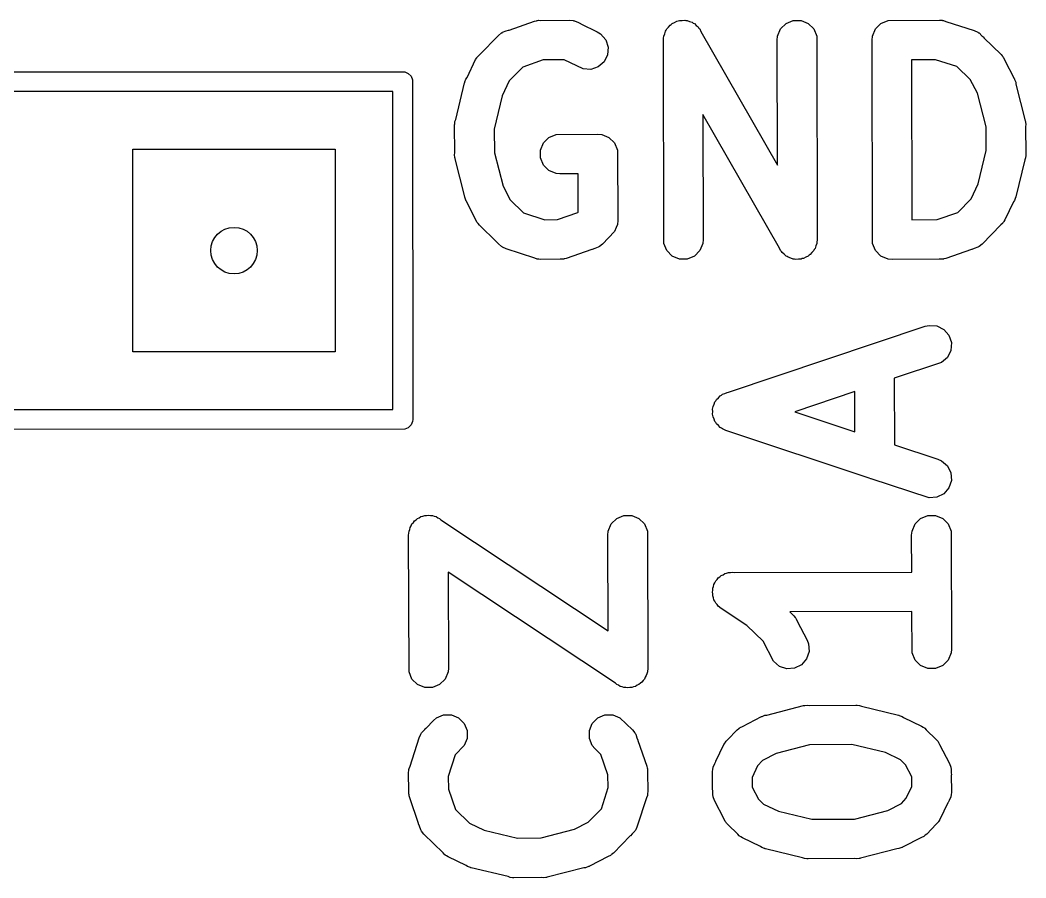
# Model space of a CAD drawing. Extents: x 0.02 to 1.17, y 0.01 to 1.58.
# Drawn here: x 0.8266 to 1.1246, y 0.6442 to 0.8983 of the extents above; entities that cross this region are included whole.
import ezdxf

# ---------------------------------------------------------------- set-up
doc = ezdxf.new("R2010")
doc.units = 0
doc.header["$MEASUREMENT"] = 0
doc.layers.add('BLACK', color=7, linetype='CONTINUOUS')

msp = doc.modelspace()

# ---------------------------------------------------------------- linework, layer by layer
at = {"layer": 'BLACK', "linetype": 'CONTINUOUS'}
for p, q in [((0.9715, 0.89533), (0.97908, 0.89795)), ((0.97908, 0.89795), (0.97965, 0.89808)), ((0.97965, 0.89808), (0.97979, 0.89814)), ((0.97979, 0.89814), (0.97992, 0.89814)), ((0.97992, 0.89814), (0.98021, 0.89821)), ((0.98021, 0.89821), (0.98096, 0.89816)), ((0.98096, 0.89816), (0.98938, 0.89825)), ((0.98938, 0.89825), (0.99053, 0.89814)), ((0.99053, 0.89814), (0.99073, 0.89806)), ((0.99073, 0.89806), (0.99094, 0.89805)), ((0.99094, 0.89805), (0.99203, 0.89752)), ((0.99203, 0.89752), (0.99266, 0.89726)), ((0.99266, 0.89726), (0.99274, 0.89718)), ((0.99274, 0.89718), (0.99765, 0.89482)), ((1.01958, 0.89699), (1.01985, 0.89726)), ((1.01985, 0.89726), (1.02057, 0.89756)), ((1.02057, 0.89756), (1.02125, 0.89795)), ((1.02125, 0.89795), (1.02163, 0.898)), ((1.02163, 0.898), (1.02197, 0.89814)), ((1.02197, 0.89814), (1.02276, 0.89814)), ((1.02276, 0.89814), (1.02354, 0.89824)), ((1.02354, 0.89824), (1.0239, 0.89814)), ((1.0239, 0.89814), (1.02428, 0.89814)), ((1.02428, 0.89814), (1.025, 0.89784)), ((1.025, 0.89784), (1.02576, 0.89763)), ((1.02576, 0.89763), (1.02606, 0.8974)), ((1.02606, 0.8974), (1.02641, 0.89726)), ((1.02641, 0.89726), (1.02696, 0.8967)), ((1.05196, 0.89563), (1.05359, 0.89726)), ((1.05359, 0.89726), (1.05572, 0.89814)), ((1.05572, 0.89814), (1.05802, 0.89814)), ((1.05802, 0.89814), (1.06015, 0.89726)), ((1.06015, 0.89726), (1.06178, 0.89563)), ((1.08008, 0.89563), (1.08171, 0.89726)), ((1.08171, 0.89726), (1.08384, 0.89814)), ((1.08384, 0.89814), (1.09906, 0.89825)), ((1.09906, 0.89825), (1.09964, 0.8982)), ((1.09964, 0.8982), (1.09979, 0.89821)), ((1.09979, 0.89821), (1.09991, 0.89817)), ((1.09991, 0.89817), (1.10021, 0.89814)), ((1.10021, 0.89814), (1.10091, 0.89785)), ((1.10091, 0.89785), (1.10936, 0.89514)), ((0.96833, 0.89371), (0.96923, 0.89445)), ((0.96923, 0.89445), (0.96942, 0.89453)), ((0.96942, 0.89453), (0.96958, 0.89467)), ((0.96958, 0.89467), (0.97065, 0.89504)), ((0.97065, 0.89504), (0.97136, 0.89533)), ((0.97136, 0.89533), (0.9715, 0.89533)), ((0.99765, 0.89482), (0.99863, 0.8942)), ((0.99863, 0.8942), (1.00014, 0.89246)), ((1.01734, 0.8935), (1.01764, 0.89423)), ((1.01764, 0.89423), (1.01784, 0.89498)), ((1.01784, 0.89498), (1.01807, 0.89528)), ((1.01807, 0.89528), (1.01822, 0.89563)), ((1.01822, 0.89563), (1.01877, 0.89619)), ((1.01877, 0.89619), (1.01925, 0.89681)), ((1.01925, 0.89681), (1.01958, 0.89699)), ((1.02696, 0.8967), (1.02758, 0.89622)), ((1.02758, 0.89622), (1.02777, 0.89589)), ((1.02777, 0.89589), (1.02804, 0.89563)), ((1.02804, 0.89563), (1.02833, 0.89492)), ((1.02833, 0.89492), (1.05104, 0.85534)), ((1.05108, 0.8935), (1.05196, 0.89563)), ((1.06178, 0.89563), (1.06266, 0.8935)), ((1.0792, 0.8935), (1.08008, 0.89563)), ((1.10936, 0.89514), (1.11042, 0.89467)), ((1.11042, 0.89467), (1.11058, 0.89453)), ((1.11058, 0.89453), (1.11077, 0.89445)), ((1.11077, 0.89445), (1.11159, 0.89365)), ((0.96278, 0.88802), (0.96833, 0.89371)), ((1.00014, 0.89246), (1.00086, 0.89028)), ((1.01722, 0.89235), (1.01725, 0.89265)), ((1.01734, 0.83214), (1.01722, 0.89235)), ((1.01724, 0.89276), (1.01728, 0.89291)), ((1.01725, 0.89265), (1.01724, 0.89276)), ((1.01728, 0.89291), (1.01734, 0.8935)), ((1.05097, 0.89235), (1.05108, 0.8935)), ((1.05104, 0.85534), (1.05097, 0.89235)), ((1.06266, 0.8935), (1.06278, 0.83329)), ((1.07909, 0.89235), (1.0792, 0.8935)), ((1.0792, 0.83214), (1.07909, 0.89235)), ((1.11159, 0.89365), (1.11216, 0.89316)), ((1.11216, 0.89316), (1.11222, 0.89304)), ((1.11222, 0.89304), (1.11729, 0.88809)), ((1.00086, 0.89028), (1.0007, 0.88798)), ((0.95904, 0.88122), (0.9616, 0.88655)), ((0.9616, 0.88655), (0.96191, 0.88705)), ((0.96191, 0.88705), (0.96197, 0.88719)), ((0.96197, 0.88719), (0.96206, 0.88728)), ((0.96206, 0.88728), (0.96222, 0.88753)), ((0.96222, 0.88753), (0.96278, 0.88802)), ((0.98165, 0.88645), (0.97555, 0.88434)), ((0.98787, 0.88653), (0.98165, 0.88645)), ((0.99345, 0.88384), (0.98787, 0.88653)), ((0.99967, 0.88592), (0.99793, 0.88441)), ((1.0007, 0.88798), (0.99967, 0.88592)), ((1.09783, 0.88654), (1.0908, 0.88649)), ((1.0908, 0.88649), (1.09089, 0.83914)), ((1.1042, 0.8845), (1.09783, 0.88654)), ((1.11729, 0.88809), (1.11766, 0.88764)), ((1.11766, 0.88764), (1.11778, 0.88753)), ((1.11778, 0.88753), (1.11784, 0.88742)), ((1.11784, 0.88742), (1.11803, 0.88719)), ((1.11803, 0.88719), (1.1183, 0.88654)), ((1.1183, 0.88654), (1.12121, 0.88093)), ((0.73942, 0.8829), (0.94, 0.88295)), ((0.94, 0.88295), (0.94058, 0.8829)), ((0.94058, 0.8829), (0.94164, 0.88246)), ((0.94164, 0.88246), (0.94246, 0.88164)), ((0.97555, 0.88434), (0.97158, 0.88027)), ((0.99574, 0.88368), (0.99345, 0.88384)), ((0.99793, 0.88441), (0.99574, 0.88368)), ((1.10817, 0.88063), (1.1042, 0.8845)), ((0.94246, 0.88164), (0.9429, 0.88058)), ((0.9429, 0.88058), (0.94295, 0.78)), ((0.95571, 0.86878), (0.95834, 0.87972)), ((0.95834, 0.87972), (0.95837, 0.87981)), ((0.95837, 0.87981), (0.95838, 0.87985)), ((0.95838, 0.87985), (0.95842, 0.87995)), ((0.95842, 0.87995), (0.95873, 0.88081)), ((0.95873, 0.88081), (0.95904, 0.88122)), ((0.97158, 0.88027), (0.96945, 0.87586)), ((1.11027, 0.87658), (1.10817, 0.88063)), ((1.12121, 0.88093), (1.12124, 0.88085)), ((1.12124, 0.88085), (1.12127, 0.88081)), ((1.12127, 0.88081), (1.12129, 0.88071)), ((1.12129, 0.88071), (1.12162, 0.87985)), ((1.12162, 0.87985), (1.12166, 0.87928)), ((1.12166, 0.87928), (1.12447, 0.86847)), ((0.93705, 0.8771), (0.7429, 0.87705)), ((0.9371, 0.78295), (0.93705, 0.8771)), ((1.11284, 0.86668), (1.11027, 0.87658)), ((0.96945, 0.87586), (0.96708, 0.86598)), ((1.05167, 0.83072), (1.02896, 0.87031)), ((1.02896, 0.87031), (1.02903, 0.83329)), ((0.95536, 0.86733), (0.9554, 0.86748)), ((0.95537, 0.86724), (0.95536, 0.86733)), ((0.9554, 0.86748), (0.95547, 0.86819)), ((0.95547, 0.86819), (0.95571, 0.86878)), ((1.12447, 0.86847), (1.1245, 0.86827)), ((1.1245, 0.86827), (1.12453, 0.86819)), ((1.12453, 0.86819), (1.12453, 0.86803)), ((1.12453, 0.86803), (1.12464, 0.86733)), ((1.12464, 0.86733), (1.12455, 0.86673)), ((0.95535, 0.86704), (0.95537, 0.86724)), ((0.95545, 0.85892), (0.95535, 0.86704)), ((0.96708, 0.86598), (0.96716, 0.85896)), ((0.98329, 0.86351), (0.98542, 0.8644)), ((0.98542, 0.8644), (0.99782, 0.86451)), ((0.99782, 0.86451), (0.99897, 0.8644)), ((0.99897, 0.8644), (1.0011, 0.86351)), ((1.11292, 0.85967), (1.11284, 0.86668)), ((1.12455, 0.86673), (1.12465, 0.8586)), ((0.98078, 0.85976), (0.98166, 0.86188)), ((0.98166, 0.86188), (0.98329, 0.86351)), ((1.0011, 0.86351), (1.00273, 0.86188)), ((1.00273, 0.86188), (1.00361, 0.85976)), ((0.86, 0.8), (0.86, 0.86)), ((0.86, 0.86), (0.92, 0.86)), ((0.92, 0.86), (0.92, 0.8)), ((0.95536, 0.85832), (0.95545, 0.85892)), ((0.96716, 0.85896), (0.96973, 0.84907)), ((0.98078, 0.85745), (0.98078, 0.85976)), ((1.00361, 0.85976), (1.00372, 0.83892)), ((1.11055, 0.84979), (1.11292, 0.85967)), ((1.12465, 0.8586), (1.12463, 0.8584)), ((1.12463, 0.8584), (1.12464, 0.85832)), ((0.95547, 0.85761), (0.95536, 0.85832)), ((0.95547, 0.85745), (0.95547, 0.85761)), ((0.9555, 0.85737), (0.95547, 0.85745)), ((0.95553, 0.85717), (0.9555, 0.85737)), ((0.95834, 0.84636), (0.95553, 0.85717)), ((0.98166, 0.85532), (0.98078, 0.85745)), ((1.12429, 0.85687), (1.12166, 0.84592)), ((1.12453, 0.85745), (1.12429, 0.85687)), ((1.1246, 0.85817), (1.12453, 0.85745)), ((1.12464, 0.85832), (1.1246, 0.85817)), ((0.98329, 0.85369), (0.98166, 0.85532)), ((0.98542, 0.85281), (0.98329, 0.85369)), ((0.98657, 0.8527), (0.98542, 0.85281)), ((0.99194, 0.85275), (0.98657, 0.8527)), ((0.99201, 0.84138), (0.99194, 0.85275)), ((1.10842, 0.84538), (1.11055, 0.84979)), ((0.96973, 0.84907), (0.97183, 0.84501)), ((0.95838, 0.8458), (0.95834, 0.84636)), ((0.95871, 0.84493), (0.95838, 0.8458)), ((0.95873, 0.84483), (0.95871, 0.84493)), ((0.95876, 0.8448), (0.95873, 0.84483)), ((0.95879, 0.84471), (0.95876, 0.8448)), ((0.9617, 0.8391), (0.95879, 0.84471)), ((0.97183, 0.84501), (0.9758, 0.84115)), ((1.10445, 0.8413), (1.10842, 0.84538)), ((1.12096, 0.84442), (1.1184, 0.83909)), ((1.12127, 0.84483), (1.12096, 0.84442)), ((1.12158, 0.8457), (1.12127, 0.84483)), ((1.12162, 0.8458), (1.12158, 0.8457)), ((1.12163, 0.84584), (1.12162, 0.8458)), ((1.12166, 0.84592), (1.12163, 0.84584)), ((0.9758, 0.84115), (0.9821, 0.83912)), ((0.98585, 0.83919), (0.99191, 0.84128)), ((0.99191, 0.84128), (0.99201, 0.84138)), ((1.09836, 0.83919), (1.10445, 0.8413)), ((0.96197, 0.83845), (0.9617, 0.8391)), ((0.96216, 0.83822), (0.96197, 0.83845)), ((0.96222, 0.83811), (0.96216, 0.83822)), ((0.96234, 0.83801), (0.96222, 0.83811)), ((0.96271, 0.83755), (0.96234, 0.83801)), ((0.96778, 0.8326), (0.96271, 0.83755)), ((0.9821, 0.83912), (0.98585, 0.83919)), ((1.00361, 0.83777), (1.00323, 0.83684)), ((1.00372, 0.83892), (1.00361, 0.83777)), ((1.09089, 0.83914), (1.09836, 0.83919)), ((1.11722, 0.83762), (1.11167, 0.83193)), ((1.11778, 0.83811), (1.11722, 0.83762)), ((1.11794, 0.83836), (1.11778, 0.83811)), ((1.11803, 0.83845), (1.11794, 0.83836)), ((1.11809, 0.83859), (1.11803, 0.83845)), ((1.1184, 0.83909), (1.11809, 0.83859)), ((1.00273, 0.83564), (0.99918, 0.83193)), ((1.00323, 0.83684), (1.00273, 0.83564)), ((0.96784, 0.83249), (0.96778, 0.8326)), ((0.96841, 0.832), (0.96784, 0.83249)), ((0.96923, 0.8312), (0.96841, 0.832)), ((0.99918, 0.83193), (0.99829, 0.8312)), ((1.01822, 0.83001), (1.01734, 0.83214)), ((1.02892, 0.83214), (1.02804, 0.83001)), ((1.02903, 0.83329), (1.02892, 0.83214)), ((1.06266, 0.83214), (1.06236, 0.83142)), ((1.06272, 0.83273), (1.06266, 0.83214)), ((1.06276, 0.83288), (1.06272, 0.83273)), ((1.06278, 0.83329), (1.06275, 0.833)), ((1.06275, 0.833), (1.06276, 0.83288)), ((1.08008, 0.83001), (1.0792, 0.83214)), ((1.11167, 0.83193), (1.11077, 0.8312)), ((0.96942, 0.83111), (0.96923, 0.8312)), ((0.96958, 0.83098), (0.96942, 0.83111)), ((0.97064, 0.8305), (0.96958, 0.83098)), ((0.97909, 0.82779), (0.97064, 0.8305)), ((0.99602, 0.83031), (0.98844, 0.82769)), ((0.99616, 0.83031), (0.99602, 0.83031)), ((0.99687, 0.83061), (0.99616, 0.83031)), ((0.99793, 0.83098), (0.99687, 0.83061)), ((0.99809, 0.83111), (0.99793, 0.83098)), ((0.99829, 0.8312), (0.99809, 0.83111)), ((1.01985, 0.82838), (1.01822, 0.83001)), ((1.02804, 0.83001), (1.02641, 0.82838)), ((1.05196, 0.83001), (1.05167, 0.83072)), ((1.05223, 0.82975), (1.05196, 0.83001)), ((1.05242, 0.82942), (1.05223, 0.82975)), ((1.05304, 0.82894), (1.05242, 0.82942)), ((1.05359, 0.82838), (1.05304, 0.82894)), ((1.06042, 0.82865), (1.06015, 0.82838)), ((1.06075, 0.82884), (1.06042, 0.82865)), ((1.06123, 0.82946), (1.06075, 0.82884)), ((1.06178, 0.83001), (1.06123, 0.82946)), ((1.06193, 0.83036), (1.06178, 0.83001)), ((1.06216, 0.83066), (1.06193, 0.83036)), ((1.06236, 0.83142), (1.06216, 0.83066)), ((1.08171, 0.82838), (1.08008, 0.83001)), ((1.1085, 0.83031), (1.10092, 0.82769)), ((1.10864, 0.83031), (1.1085, 0.83031)), ((1.10935, 0.83061), (1.10864, 0.83031)), ((1.11042, 0.83098), (1.10935, 0.83061)), ((1.11058, 0.83111), (1.11042, 0.83098)), ((1.11077, 0.8312), (1.11058, 0.83111)), ((0.97979, 0.8275), (0.97909, 0.82779)), ((0.98009, 0.82747), (0.97979, 0.8275)), ((0.98021, 0.82744), (0.98009, 0.82747)), ((0.98036, 0.82745), (0.98021, 0.82744)), ((0.98094, 0.82739), (0.98036, 0.82745)), ((0.98662, 0.82748), (0.98094, 0.82739)), ((0.98731, 0.82744), (0.98662, 0.82748)), ((0.98759, 0.8275), (0.98731, 0.82744)), ((0.98772, 0.8275), (0.98759, 0.8275)), ((0.98787, 0.82756), (0.98772, 0.8275)), ((0.98844, 0.82769), (0.98787, 0.82756)), ((1.02197, 0.8275), (1.01985, 0.82838)), ((1.02428, 0.8275), (1.02197, 0.8275)), ((1.02641, 0.82838), (1.02428, 0.8275)), ((1.05394, 0.82824), (1.05359, 0.82838)), ((1.05424, 0.82801), (1.05394, 0.82824)), ((1.055, 0.8278), (1.05424, 0.82801)), ((1.05572, 0.8275), (1.055, 0.8278)), ((1.0561, 0.8275), (1.05572, 0.8275)), ((1.05646, 0.8274), (1.0561, 0.8275)), ((1.05724, 0.8275), (1.05646, 0.8274)), ((1.05802, 0.8275), (1.05724, 0.8275)), ((1.05837, 0.82765), (1.05802, 0.8275)), ((1.05875, 0.82769), (1.05837, 0.82765)), ((1.05943, 0.82808), (1.05875, 0.82769)), ((1.06015, 0.82838), (1.05943, 0.82808)), ((1.08384, 0.8275), (1.08171, 0.82838)), ((1.08499, 0.82739), (1.08384, 0.8275)), ((1.09898, 0.82749), (1.08499, 0.82739)), ((1.09979, 0.82744), (1.09898, 0.82749)), ((1.10008, 0.8275), (1.09979, 0.82744)), ((1.10021, 0.8275), (1.10008, 0.8275)), ((1.10035, 0.82756), (1.10021, 0.8275)), ((1.10092, 0.82769), (1.10035, 0.82756)), ((1.09484, 0.8076), (1.09597, 0.80786)), ((1.09597, 0.80786), (1.09827, 0.8077)), ((1.09827, 0.8077), (1.10033, 0.80667)), ((1.0365, 0.78804), (1.09484, 0.8076)), ((1.10033, 0.80667), (1.10184, 0.80493)), ((1.10184, 0.80493), (1.10256, 0.80274)), ((1.10256, 0.80274), (1.1024, 0.80044)), ((0.92, 0.8), (0.86, 0.8)), ((1.1024, 0.80044), (1.10137, 0.79838)), ((1.09963, 0.79687), (1.08565, 0.79218)), ((1.10137, 0.79838), (1.09963, 0.79687)), ((1.08565, 0.79218), (1.08572, 0.77249)), ((1.03354, 0.78642), (1.03403, 0.78698)), ((1.03403, 0.78698), (1.03441, 0.78717)), ((1.03441, 0.78717), (1.03473, 0.78745)), ((1.03473, 0.78745), (1.03544, 0.78769)), ((1.03544, 0.78769), (1.03609, 0.78801)), ((1.03609, 0.78801), (1.0365, 0.78804)), ((1.07396, 0.78826), (1.05615, 0.78229)), ((1.074, 0.77638), (1.07396, 0.78826)), ((1.03192, 0.78346), (1.03195, 0.78388)), ((1.03195, 0.78388), (1.03229, 0.78454)), ((1.03229, 0.78454), (1.03252, 0.78524)), ((1.03252, 0.78524), (1.0328, 0.78556)), ((1.0328, 0.78556), (1.03299, 0.78594)), ((1.03299, 0.78594), (1.03354, 0.78642)), ((0.74295, 0.7829), (0.9371, 0.78295)), ((1.03179, 0.78306), (1.03192, 0.78346)), ((1.03184, 0.78232), (1.03179, 0.78306)), ((1.03179, 0.78158), (1.03184, 0.78232)), ((1.03192, 0.78118), (1.03179, 0.78158)), ((1.03195, 0.78076), (1.03192, 0.78118)), ((1.05615, 0.78229), (1.074, 0.77638)), ((0.94246, 0.77836), (0.94164, 0.77754)), ((0.9429, 0.77942), (0.94246, 0.77836)), ((0.94295, 0.78), (0.9429, 0.77942)), ((1.03229, 0.78009), (1.03195, 0.78076)), ((1.03252, 0.77939), (1.03229, 0.78009)), ((1.0328, 0.77907), (1.03252, 0.77939)), ((1.03299, 0.7787), (1.0328, 0.77907)), ((1.03354, 0.77821), (1.03299, 0.7787)), ((1.03403, 0.77765), (1.03354, 0.77821)), ((0.94058, 0.7771), (0.74, 0.77705)), ((0.94164, 0.77754), (0.94058, 0.7771)), ((1.03441, 0.77746), (1.03403, 0.77765)), ((1.03473, 0.77719), (1.03441, 0.77746)), ((1.03578, 0.77671), (1.03473, 0.77719)), ((1.07824, 0.76265), (1.03578, 0.77671)), ((1.08572, 0.77249), (1.09857, 0.76823)), ((1.09857, 0.76823), (1.09963, 0.76776)), ((1.09963, 0.76776), (1.10137, 0.76625)), ((1.10137, 0.76625), (1.1024, 0.76419)), ((1.1024, 0.76419), (1.10256, 0.76189)), ((1.07868, 0.76246), (1.07824, 0.76265)), ((1.07879, 0.76246), (1.07868, 0.76246)), ((1.09597, 0.75677), (1.07879, 0.76246)), ((1.10256, 0.76189), (1.10184, 0.75971)), ((1.10033, 0.75797), (1.09827, 0.75694)), ((1.10184, 0.75971), (1.10033, 0.75797)), ((1.09827, 0.75694), (1.09597, 0.75677)), ((0.9449, 0.75089), (0.94539, 0.75121)), ((0.94539, 0.75121), (0.94596, 0.75133)), ((0.94596, 0.75133), (0.9465, 0.75155)), ((0.9465, 0.75155), (0.94708, 0.75155)), ((0.94708, 0.75155), (0.94764, 0.75166)), ((0.94764, 0.75166), (0.94822, 0.75155)), ((0.94822, 0.75155), (0.9488, 0.75155)), ((0.9488, 0.75155), (0.94934, 0.75133)), ((0.94934, 0.75133), (0.9499, 0.75122)), ((0.9499, 0.75122), (0.9504, 0.75089)), ((1.00342, 0.75067), (1.00555, 0.75155)), ((1.00555, 0.75155), (1.00786, 0.75155)), ((1.00786, 0.75155), (1.00999, 0.75067)), ((1.09342, 0.75067), (1.09555, 0.75155)), ((1.09555, 0.75155), (1.09786, 0.75155)), ((1.09786, 0.75155), (1.09999, 0.75067)), ((0.94219, 0.74801), (0.94252, 0.7485)), ((0.94252, 0.7485), (0.94274, 0.74904)), ((0.94274, 0.74904), (0.94315, 0.74945)), ((0.94315, 0.74945), (0.94347, 0.74993)), ((0.94347, 0.74993), (0.94396, 0.75026)), ((0.94396, 0.75026), (0.94437, 0.75067)), ((0.94437, 0.75067), (0.9449, 0.75089)), ((0.9504, 0.75089), (0.95093, 0.75067)), ((0.95093, 0.75067), (0.95133, 0.75027)), ((0.95133, 0.75027), (1.00088, 0.71735)), ((1.00091, 0.74691), (1.0018, 0.74904)), ((1.0018, 0.74904), (1.00342, 0.75067)), ((1.00999, 0.75067), (1.01162, 0.74904)), ((1.01162, 0.74904), (1.0125, 0.74691)), ((1.09091, 0.74691), (1.0918, 0.74904)), ((1.0918, 0.74904), (1.09342, 0.75067)), ((1.09999, 0.75067), (1.10162, 0.74904)), ((1.10162, 0.74904), (1.1025, 0.74691)), ((0.94175, 0.74576), (0.94186, 0.74691)), ((0.94186, 0.70524), (0.94175, 0.74576)), ((0.94186, 0.74691), (0.94208, 0.74745)), ((0.94208, 0.74745), (0.94219, 0.74801)), ((1.0008, 0.74576), (1.00091, 0.74691)), ((1.00088, 0.71735), (1.0008, 0.74576)), ((1.0125, 0.74691), (1.01261, 0.70639)), ((1.0908, 0.74576), (1.09091, 0.74691)), ((1.09084, 0.73478), (1.0908, 0.74576)), ((1.1025, 0.74691), (1.10261, 0.71201)), ((1.00303, 0.70188), (0.95348, 0.7348)), ((0.95348, 0.7348), (0.95356, 0.70639)), ((1.03347, 0.73306), (1.03396, 0.73338)), ((1.03396, 0.73338), (1.03437, 0.7338)), ((1.03437, 0.7338), (1.0349, 0.73402)), ((1.0349, 0.73402), (1.03539, 0.73434)), ((1.03539, 0.73434), (1.03596, 0.73445)), ((1.03596, 0.73445), (1.0365, 0.73468)), ((1.0365, 0.73468), (1.03708, 0.73468)), ((1.03708, 0.73468), (1.03764, 0.73479)), ((1.03764, 0.73479), (1.0382, 0.73468)), ((1.0382, 0.73468), (1.09084, 0.73478)), ((1.03186, 0.73004), (1.03208, 0.73057)), ((1.03208, 0.73057), (1.03219, 0.73114)), ((1.03219, 0.73114), (1.03252, 0.73163)), ((1.03252, 0.73163), (1.03274, 0.73217)), ((1.03274, 0.73217), (1.03315, 0.73258)), ((1.03315, 0.73258), (1.03347, 0.73306)), ((1.03175, 0.72888), (1.03186, 0.72945)), ((1.03186, 0.72831), (1.03175, 0.72888)), ((1.03186, 0.72945), (1.03186, 0.73004)), ((1.03186, 0.72773), (1.03186, 0.72831)), ((1.03208, 0.72719), (1.03186, 0.72773)), ((1.0322, 0.72662), (1.03208, 0.72719)), ((1.03252, 0.72614), (1.0322, 0.72662)), ((1.03274, 0.72561), (1.03252, 0.72614)), ((1.03315, 0.72519), (1.03274, 0.72561)), ((1.03348, 0.72471), (1.03315, 0.72519)), ((1.03437, 0.72398), (1.03348, 0.72471)), ((1.03437, 0.72397), (1.03437, 0.72398)), ((1.03437, 0.72398), (1.03437, 0.72398)), ((1.03437, 0.72398), (1.03437, 0.72398)), ((1.042, 0.719), (1.03437, 0.72397)), ((1.09087, 0.72308), (1.05466, 0.72301)), ((1.05466, 0.72301), (1.05589, 0.72181)), ((1.05589, 0.72181), (1.05626, 0.72136)), ((1.05626, 0.72136), (1.05638, 0.72126)), ((1.05638, 0.72126), (1.05644, 0.72115)), ((1.09091, 0.71086), (1.09087, 0.72308)), ((1.04676, 0.71435), (1.042, 0.719)), ((1.05644, 0.72115), (1.05662, 0.72092)), ((1.05662, 0.72092), (1.05689, 0.72027)), ((1.05689, 0.72027), (1.05981, 0.71465)), ((1.04986, 0.70839), (1.04676, 0.71435)), ((1.05981, 0.71465), (1.06022, 0.71357)), ((1.06022, 0.71357), (1.06038, 0.71127)), ((1.06038, 0.71127), (1.05965, 0.70909)), ((1.0918, 0.70873), (1.09091, 0.71086)), ((1.1025, 0.71086), (1.10162, 0.70873)), ((1.10261, 0.71201), (1.1025, 0.71086)), ((0.95356, 0.70639), (0.95344, 0.70524)), ((1.01261, 0.70639), (1.0125, 0.70524)), ((1.0516, 0.70688), (1.04986, 0.70839)), ((1.05378, 0.70615), (1.0516, 0.70688)), ((1.05814, 0.70735), (1.05608, 0.70632)), ((1.05965, 0.70909), (1.05814, 0.70735)), ((1.09342, 0.7071), (1.0918, 0.70873)), ((1.09555, 0.70622), (1.09342, 0.7071)), ((1.09999, 0.7071), (1.09786, 0.70622)), ((1.10162, 0.70873), (1.09999, 0.7071)), ((0.94274, 0.70311), (0.94186, 0.70524)), ((0.95344, 0.70524), (0.95256, 0.70311)), ((1.01184, 0.70365), (1.01162, 0.70311)), ((1.01216, 0.70413), (1.01184, 0.70365)), ((1.01228, 0.7047), (1.01216, 0.70413)), ((1.0125, 0.70524), (1.01228, 0.7047)), ((1.05608, 0.70632), (1.05378, 0.70615)), ((1.09786, 0.70622), (1.09555, 0.70622)), ((0.94437, 0.70148), (0.94274, 0.70311)), ((0.9465, 0.7006), (0.94437, 0.70148)), ((0.9488, 0.7006), (0.9465, 0.7006)), ((0.95093, 0.70148), (0.9488, 0.7006)), ((0.95256, 0.70311), (0.95093, 0.70148)), ((1.00342, 0.70148), (1.00303, 0.70188)), ((1.00396, 0.70126), (1.00342, 0.70148)), ((1.00445, 0.70093), (1.00396, 0.70126)), ((1.00502, 0.70082), (1.00445, 0.70093)), ((1.00555, 0.7006), (1.00502, 0.70082)), ((1.00614, 0.7006), (1.00555, 0.7006)), ((1.00671, 0.70048), (1.00614, 0.7006)), ((1.00728, 0.7006), (1.00671, 0.70048)), ((1.00786, 0.7006), (1.00728, 0.7006)), ((1.0084, 0.70082), (1.00786, 0.7006)), ((1.00897, 0.70094), (1.0084, 0.70082)), ((1.00945, 0.70126), (1.00897, 0.70094)), ((1.00999, 0.70148), (1.00945, 0.70126)), ((1.0104, 0.70189), (1.00999, 0.70148)), ((1.01089, 0.70222), (1.0104, 0.70189)), ((1.01121, 0.7027), (1.01089, 0.70222)), ((1.01162, 0.70311), (1.01121, 0.7027)), ((1.0479, 0.69244), (1.05872, 0.69525)), ((1.05872, 0.69525), (1.05892, 0.69528)), ((1.05892, 0.69528), (1.059, 0.69531)), ((1.059, 0.69531), (1.05915, 0.69531)), ((1.05915, 0.69531), (1.05986, 0.69541)), ((1.05986, 0.69541), (1.0605, 0.69532)), ((1.0605, 0.69532), (1.07421, 0.69542)), ((1.07421, 0.69542), (1.07441, 0.6954)), ((1.07441, 0.6954), (1.0745, 0.69541)), ((1.0745, 0.69541), (1.07465, 0.69538)), ((1.07465, 0.69538), (1.07536, 0.69531)), ((1.07536, 0.69531), (1.07595, 0.69507)), ((1.07595, 0.69507), (1.08689, 0.69243)), ((0.9491, 0.69088), (0.94999, 0.69161)), ((0.94999, 0.69161), (0.95212, 0.6925)), ((0.95212, 0.6925), (0.95443, 0.6925)), ((0.95443, 0.6925), (0.95656, 0.69161)), ((0.95656, 0.69161), (0.95819, 0.68999)), ((0.99617, 0.68999), (0.9978, 0.69161)), ((0.9978, 0.69161), (0.99993, 0.6925)), ((0.99993, 0.6925), (1.00223, 0.6925)), ((1.00223, 0.6925), (1.00436, 0.69161)), ((1.00436, 0.69161), (1.00807, 0.68807)), ((1.04065, 0.68907), (1.04626, 0.69199)), ((1.04626, 0.69199), (1.04634, 0.69202)), ((1.04634, 0.69202), (1.04638, 0.69204)), ((1.04638, 0.69204), (1.04648, 0.69207)), ((1.04648, 0.69207), (1.04734, 0.6924)), ((1.04734, 0.6924), (1.0479, 0.69244)), ((1.08689, 0.69243), (1.08697, 0.6924)), ((1.08697, 0.6924), (1.08702, 0.6924)), ((1.08702, 0.6924), (1.08712, 0.69235)), ((1.08712, 0.69235), (1.08798, 0.69204)), ((1.08798, 0.69204), (1.08839, 0.69174)), ((1.08839, 0.69174), (1.09372, 0.68917)), ((0.9465, 0.68817), (0.94684, 0.68856)), ((0.94684, 0.68856), (0.94691, 0.68859)), ((0.94691, 0.68859), (0.9491, 0.69088)), ((0.95819, 0.68999), (0.95907, 0.68786)), ((0.99529, 0.68786), (0.99617, 0.68999)), ((1.03955, 0.68844), (1.03965, 0.68856)), ((1.03965, 0.68856), (1.03977, 0.68862)), ((1.03977, 0.68862), (1.03999, 0.6888)), ((1.03999, 0.6888), (1.04065, 0.68907)), ((1.09372, 0.68917), (1.09422, 0.68886)), ((1.09422, 0.68886), (1.09436, 0.6888)), ((1.09436, 0.6888), (1.09446, 0.68871)), ((1.09446, 0.68871), (1.0947, 0.68856)), ((1.0947, 0.68856), (1.09511, 0.68809)), ((0.94215, 0.67731), (0.94486, 0.68576)), ((0.94486, 0.68576), (0.94533, 0.68682)), ((0.94533, 0.68682), (0.94547, 0.68698)), ((0.94547, 0.68698), (0.94555, 0.68717)), ((0.94555, 0.68717), (0.9465, 0.68817)), ((0.95907, 0.68555), (0.95819, 0.68342)), ((0.95907, 0.68786), (0.95907, 0.68555)), ((0.99529, 0.68555), (0.99529, 0.68786)), ((0.99617, 0.68342), (0.99529, 0.68555)), ((1.00807, 0.68807), (1.0088, 0.68717)), ((1.0088, 0.68717), (1.00889, 0.68698)), ((1.00889, 0.68698), (1.00902, 0.68682)), ((1.00902, 0.68682), (1.00939, 0.68575)), ((1.00939, 0.68575), (1.00969, 0.68504)), ((1.03627, 0.68511), (1.0391, 0.68807)), ((1.0391, 0.68807), (1.03955, 0.68844)), ((1.09511, 0.68809), (1.09807, 0.68526)), ((0.95819, 0.68342), (0.95551, 0.68063)), ((0.99691, 0.68253), (0.99617, 0.68342)), ((0.99872, 0.6808), (0.99691, 0.68253)), ((1.00969, 0.68504), (1.00969, 0.6849)), ((1.00969, 0.6849), (1.01231, 0.67732)), ((1.03282, 0.67882), (1.03518, 0.68372)), ((1.03518, 0.68372), (1.03549, 0.68422)), ((1.03549, 0.68422), (1.03555, 0.68436)), ((1.03555, 0.68436), (1.03564, 0.68446)), ((1.03564, 0.68446), (1.0358, 0.6847)), ((1.0358, 0.6847), (1.03627, 0.68511)), ((1.0605, 0.68361), (1.05061, 0.68105)), ((1.07311, 0.68371), (1.0605, 0.68361)), ((1.08302, 0.68132), (1.07311, 0.68371)), ((1.09807, 0.68526), (1.09844, 0.6848)), ((1.09844, 0.6848), (1.09856, 0.6847)), ((1.09856, 0.6847), (1.09862, 0.68459)), ((1.09862, 0.68459), (1.0988, 0.68436)), ((1.0988, 0.68436), (1.09907, 0.68371)), ((1.09907, 0.68371), (1.10199, 0.6781)), ((0.95551, 0.68063), (0.95348, 0.6743)), ((1.00081, 0.67474), (0.99872, 0.6808)), ((1.05061, 0.68105), (1.04662, 0.67898)), ((1.08746, 0.67919), (1.08302, 0.68132)), ((0.94183, 0.67631), (0.94186, 0.67661)), ((0.94186, 0.67661), (0.94215, 0.67731)), ((1.01231, 0.67732), (1.01244, 0.67675)), ((1.01244, 0.67675), (1.0125, 0.67661)), ((1.0125, 0.67661), (1.0125, 0.67648)), ((1.03175, 0.67546), (1.03186, 0.67661)), ((1.03186, 0.67661), (1.03194, 0.6768)), ((1.03194, 0.6768), (1.03195, 0.67702)), ((1.03195, 0.67702), (1.03248, 0.6781)), ((1.03248, 0.6781), (1.03274, 0.67874)), ((1.03274, 0.67874), (1.03282, 0.67882)), ((1.04516, 0.67745), (1.04349, 0.67397)), ((1.04662, 0.67898), (1.04516, 0.67745)), ((1.08898, 0.67773), (1.08746, 0.67919)), ((1.09082, 0.67418), (1.08898, 0.67773)), ((1.10199, 0.6781), (1.1024, 0.67702)), ((1.1024, 0.67702), (1.10242, 0.6768)), ((1.10242, 0.6768), (1.1025, 0.67661)), ((1.1025, 0.67661), (1.10252, 0.67537)), ((0.94175, 0.67546), (0.9418, 0.67604)), ((0.94184, 0.66978), (0.94175, 0.67546)), ((0.94179, 0.67619), (0.94183, 0.67631)), ((0.9418, 0.67604), (0.94179, 0.67619)), ((0.95348, 0.6743), (0.95354, 0.67055)), ((1.00088, 0.67099), (1.00081, 0.67474)), ((1.0125, 0.67648), (1.01256, 0.67619)), ((1.01256, 0.67619), (1.01252, 0.67551)), ((1.01252, 0.67551), (1.01261, 0.66983)), ((1.03183, 0.67067), (1.03175, 0.67546)), ((1.04349, 0.67397), (1.04353, 0.6711)), ((1.09087, 0.67132), (1.09082, 0.67418)), ((1.10252, 0.67537), (1.10256, 0.67472)), ((1.10256, 0.67472), (1.10253, 0.67462)), ((1.10253, 0.67462), (1.10261, 0.66983)), ((0.99885, 0.66468), (1.00088, 0.67099)), ((1.03179, 0.67057), (1.03183, 0.67067)), ((1.03184, 0.66992), (1.03179, 0.67057)), ((1.04353, 0.6711), (1.04538, 0.66755)), ((1.08919, 0.66783), (1.09087, 0.67132)), ((0.94179, 0.66909), (0.94184, 0.66978)), ((0.94186, 0.66881), (0.94179, 0.66909)), ((0.94186, 0.66868), (0.94186, 0.66881)), ((0.94192, 0.66853), (0.94186, 0.66868)), ((0.94205, 0.66796), (0.94192, 0.66853)), ((0.94467, 0.66038), (0.94205, 0.66796)), ((0.95354, 0.67055), (0.95566, 0.66444)), ((1.01221, 0.66798), (1.0095, 0.65953)), ((1.0125, 0.66868), (1.01221, 0.66798)), ((1.01253, 0.66897), (1.0125, 0.66868)), ((1.01256, 0.66909), (1.01253, 0.66897)), ((1.01261, 0.66983), (1.01255, 0.66925)), ((1.01255, 0.66925), (1.01256, 0.66909)), ((1.03186, 0.66868), (1.03184, 0.66992)), ((1.03194, 0.66848), (1.03186, 0.66868)), ((1.03195, 0.66827), (1.03194, 0.66848)), ((1.03237, 0.66719), (1.03195, 0.66827)), ((1.08774, 0.66631), (1.08919, 0.66783)), ((1.1024, 0.66827), (1.10188, 0.66719)), ((1.10242, 0.66848), (1.1024, 0.66827)), ((1.1025, 0.66868), (1.10242, 0.66848)), ((1.10261, 0.66983), (1.1025, 0.66868)), ((0.99499, 0.66072), (0.99885, 0.66468)), ((1.03528, 0.66158), (1.03237, 0.66719)), ((1.04538, 0.66755), (1.0469, 0.6661)), ((1.0469, 0.6661), (1.05133, 0.66397)), ((1.08375, 0.66424), (1.08774, 0.66631)), ((1.10153, 0.66647), (1.09918, 0.66157)), ((1.10162, 0.66655), (1.10153, 0.66647)), ((1.10188, 0.66719), (1.10162, 0.66655)), ((0.95566, 0.66444), (0.95973, 0.66046)), ((1.05133, 0.66397), (1.06125, 0.66158)), ((1.06125, 0.66158), (1.07386, 0.66167)), ((1.07386, 0.66167), (1.08375, 0.66424)), ((0.94467, 0.66024), (0.94467, 0.66038)), ((0.94496, 0.65953), (0.94467, 0.66024)), ((0.94533, 0.65847), (0.94496, 0.65953)), ((0.95973, 0.66046), (0.96414, 0.65834)), ((0.99093, 0.65862), (0.99499, 0.66072)), ((1.0095, 0.65953), (1.00902, 0.65847)), ((1.03555, 0.66093), (1.03528, 0.66158)), ((1.03574, 0.6607), (1.03555, 0.66093)), ((1.0358, 0.66059), (1.03574, 0.6607)), ((1.03592, 0.66048), (1.0358, 0.66059)), ((1.03629, 0.66003), (1.03592, 0.66048)), ((1.03925, 0.6572), (1.03629, 0.66003)), ((1.09809, 0.66018), (1.09526, 0.65722)), ((1.09856, 0.66059), (1.09809, 0.66018)), ((1.09871, 0.66083), (1.09856, 0.66059)), ((1.0988, 0.66093), (1.09871, 0.66083)), ((1.09886, 0.66107), (1.0988, 0.66093)), ((1.09918, 0.66157), (1.09886, 0.66107)), ((0.94547, 0.65831), (0.94533, 0.65847)), ((0.94555, 0.65811), (0.94547, 0.65831)), ((0.94629, 0.65722), (0.94555, 0.65811)), ((0.95198, 0.65167), (0.94629, 0.65722)), ((0.96414, 0.65834), (0.97402, 0.65596)), ((0.97402, 0.65596), (0.98104, 0.65605)), ((0.98104, 0.65605), (0.99093, 0.65862)), ((1.0074, 0.65667), (1.00245, 0.65159)), ((1.00751, 0.65673), (1.0074, 0.65667)), ((1.008, 0.65729), (1.00751, 0.65673)), ((1.0088, 0.65811), (1.008, 0.65729)), ((1.00889, 0.65831), (1.0088, 0.65811)), ((1.00902, 0.65847), (1.00889, 0.65831)), ((1.03965, 0.65673), (1.03925, 0.6572)), ((1.0399, 0.65658), (1.03965, 0.65673)), ((1.03999, 0.65648), (1.0399, 0.65658)), ((1.04014, 0.65642), (1.03999, 0.65648)), ((1.04063, 0.65611), (1.04014, 0.65642)), ((1.04596, 0.65355), (1.04063, 0.65611)), ((1.09371, 0.65621), (1.0881, 0.6533)), ((1.09436, 0.65648), (1.09371, 0.65621)), ((1.09459, 0.65667), (1.09436, 0.65648)), ((1.0947, 0.65673), (1.09459, 0.65667)), ((1.0948, 0.65685), (1.0947, 0.65673)), ((1.09526, 0.65722), (1.0948, 0.65685)), ((1.04638, 0.65324), (1.04596, 0.65355)), ((1.04724, 0.65293), (1.04638, 0.65324)), ((1.04734, 0.65289), (1.04724, 0.65293)), ((1.04738, 0.65288), (1.04734, 0.65289)), ((1.04747, 0.65285), (1.04738, 0.65288)), ((1.05841, 0.65022), (1.04747, 0.65285)), ((1.08645, 0.65285), (1.07564, 0.65004)), ((1.08702, 0.65289), (1.08645, 0.65285)), ((1.08788, 0.65322), (1.08702, 0.65289)), ((1.08798, 0.65324), (1.08788, 0.65322)), ((1.08801, 0.65327), (1.08798, 0.65324)), ((1.0881, 0.6533), (1.08801, 0.65327)), ((0.95247, 0.65111), (0.95198, 0.65167)), ((0.95272, 0.65095), (0.95247, 0.65111)), ((0.95281, 0.65086), (0.95272, 0.65095)), ((0.95295, 0.6508), (0.95281, 0.65086)), ((0.95345, 0.65049), (0.95295, 0.6508)), ((0.95878, 0.64792), (0.95345, 0.65049)), ((1.0009, 0.65059), (0.99529, 0.64768)), ((1.00155, 0.65086), (1.0009, 0.65059)), ((1.00178, 0.65105), (1.00155, 0.65086)), ((1.00189, 0.65111), (1.00178, 0.65105)), ((1.00199, 0.65122), (1.00189, 0.65111)), ((1.00245, 0.65159), (1.00199, 0.65122)), ((1.059, 0.64998), (1.05841, 0.65022)), ((1.05971, 0.64991), (1.059, 0.64998)), ((1.05986, 0.64987), (1.05971, 0.64991)), ((1.05995, 0.64988), (1.05986, 0.64987)), ((1.06015, 0.64987), (1.05995, 0.64988)), ((1.07386, 0.64997), (1.06015, 0.64987)), ((1.0745, 0.64987), (1.07386, 0.64997)), ((1.07521, 0.64998), (1.0745, 0.64987)), ((1.07536, 0.64998), (1.07521, 0.64998)), ((1.07544, 0.65001), (1.07536, 0.64998)), ((1.07564, 0.65004), (1.07544, 0.65001)), ((0.95919, 0.64762), (0.95878, 0.64792)), ((0.96005, 0.64731), (0.95919, 0.64762)), ((0.96015, 0.64726), (0.96005, 0.64731)), ((0.96019, 0.64726), (0.96015, 0.64726)), ((0.96028, 0.64723), (0.96019, 0.64726)), ((0.97122, 0.6446), (0.96028, 0.64723)), ((0.99364, 0.64722), (0.98283, 0.64442)), ((0.9942, 0.64726), (0.99364, 0.64722)), ((0.99507, 0.64759), (0.9942, 0.64726)), ((0.99517, 0.64762), (0.99507, 0.64759)), ((0.9952, 0.64764), (0.99517, 0.64762)), ((0.99529, 0.64768), (0.9952, 0.64764)), ((0.97181, 0.64435), (0.97122, 0.6446)), ((0.97252, 0.64428), (0.97181, 0.64435)), ((0.97267, 0.64425), (0.97252, 0.64428)), ((0.97276, 0.64426), (0.97267, 0.64425)), ((0.97296, 0.64424), (0.97276, 0.64426)), ((0.98108, 0.64434), (0.97296, 0.64424)), ((0.98168, 0.64425), (0.98108, 0.64434)), ((0.98239, 0.64435), (0.98168, 0.64425)), ((0.98255, 0.64435), (0.98239, 0.64435)), ((0.98263, 0.64439), (0.98255, 0.64435)), ((0.98283, 0.64442), (0.98263, 0.64439))]:
    msp.add_line(p, q, dxfattribs=at)
at = {"layer": 'BLACK'}
msp.add_circle((0.89, 0.83), 0.00689, dxfattribs=at)

doc.saveas('drawing.dxf')
